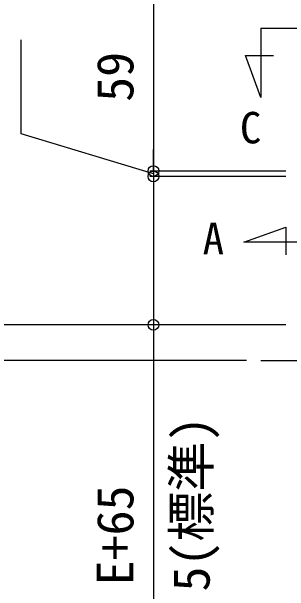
# Model space of a CAD drawing. Units: millimetres, scale not verified. Extents: x -875 to 875, y -1300 to 1292.
# Drawn here: x -644.4 to -566.8, y 703.9 to 866 of the extents above; entities that cross this region are included whole.
import ezdxf
from ezdxf.enums import TextEntityAlignment as Align

# ---------------------------------------------------------------- set-up
doc = ezdxf.new("R2010")
doc.units = ezdxf.units.MM
doc.header["$LTSCALE"] = 8
for name, color, linetype in [('0-1_USER1', 3, 'Continuous'), ('0-3_YKK_12', 2, 'Continuous'), ('0-5_YKK_A1', 4, 'Continuous'), ('0-6_YKK_D', 6, 'Continuous')]:
    doc.layers.add(name, color=color, linetype=linetype)
doc.styles.add('ＭＳ ゴシック', font='')
doc.styles.get('ＭＳ ゴシック').set_extended_font_data('MS Gothic')

msp = doc.modelspace()

# ---------------------------------------------------------------- linework, layer by layer
at = {"layer": '0-3_YKK_12'}
msp.add_line((-574.836, 861.404), (-500.757, 861.404), dxfattribs=at)
for points in [[(-540.686, 933.456), (-540.686, 801.502), (-579.547, 801.502), (-567.847, 805.76), (-567.847, 797.96)], [(-574.836, 861.404), (-574.836, 842.016), (-579.094, 853.716), (-571.294, 853.716)]]:
    msp.add_lwpolyline(points, dxfattribs=at)
at = {"layer": '0-5_YKK_A1'}
msp.add_line((-574.836, 768.417), (-247.336, 768.417), dxfattribs=at)
at = {"layer": '0-6_YKK_D'}
for p, q in [((-604.836, 880.417), (-604.836, 821.417)), ((-604.836, 821.417), (-604.836, 827.417)), ((-567.836, 821.417), (-605.836, 821.417)), ((-567.836, 821.417), (-605.836, 821.417)), ((-604.836, 821.417), (-604.836, 819.917)), ((-604.836, 821.417), (-604.836, 819.917)), ((-567.836, 819.917), (-605.836, 819.917)), ((-567.836, 819.917), (-605.836, 819.917)), ((-604.836, 819.917), (-604.836, 813.917)), ((-567.836, 778.417), (-685.836, 778.417)), ((-567.836, 778.417), (-685.836, 778.417)), ((-567.836, 778.417), (-605.836, 778.417)), ((-578.836, 768.417), (-685.836, 768.417))]:
    msp.add_line(p, q, dxfattribs=at)
for points in [[(-604.836, 820.667), (-641.743, 831.795), (-641.743, 858.113)], [(-604.836, 819.917), (-604.836, 778.417), (-604.836, 681.111)]]:
    msp.add_lwpolyline(points, dxfattribs=at)
for centre in [(-604.836, 821.417), (-604.836, 821.417), (-604.836, 819.917), (-604.836, 819.917), (-604.836, 778.417)]:
    msp.add_circle(centre, 1.5, dxfattribs=at)

# ---------------------------------------------------------------- texts
at = {"layer": '0-1_USER1', "style": 'ＭＳ ゴシック'}
for s, p in [('C', (-580.666, 826.516)), ('A', (-591.081, 795.502))]:
    msp.add_text(s, height=8.798, dxfattribs=at).set_placement(p, align=Align.BOTTOM_LEFT)
at = {"layer": '0-6_YKK_D', "style": 'ＭＳ ゴシック'}
for s, p in [('59', (-607.336, 840.775)), ('41.5(標準)', (-586.029, 682.895)), ('E+65', (-607.336, 705.565))]:
    msp.add_text(s, height=10.26, rotation=90, dxfattribs=at).set_placement(p, align=Align.BOTTOM_LEFT)

doc.saveas('drawing.dxf')
